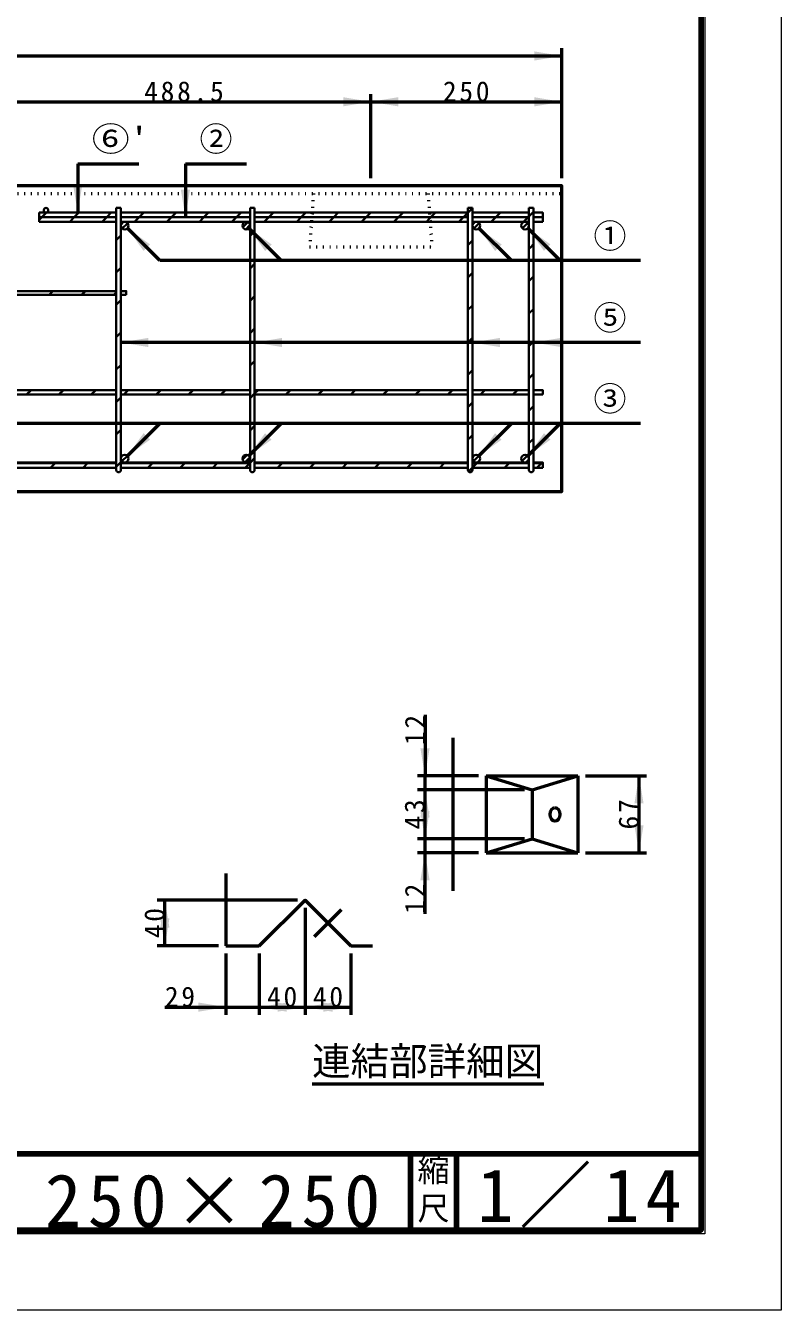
# Model space of a CAD drawing. Units: millimetres, scale not verified, with parts at other scales. Extents: x -2102 to 2102, y -1485 to 1485.
# Drawn here: x 1114 to 2102, y -1485 to 196 of the extents above; entities that cross this region are included whole.
import ezdxf
from ezdxf.enums import TextEntityAlignment as Align

# ---------------------------------------------------------------- set-up
doc = ezdxf.new("R2010")
doc.units = ezdxf.units.MM
doc.header["$LTSCALE"] = 5
doc.linetypes.add('DOTTED', pattern=[1.75, 0.25, -1.5])
doc.linetypes.add('LONG_DASHED_DOTTED', pattern=[15.25, 12, -1.5, 0.25, -1.5])
doc.layers.add('0-0_V-nasSTD', color=7, linetype='Continuous', lineweight=35)
doc.layers.add('0-1_0', color=7, linetype='Continuous', lineweight=50)
doc.styles.add('ＭＳ ゴシック', font='')
doc.styles.get('ＭＳ ゴシック').set_extended_font_data('MS Gothic')

msp = doc.modelspace()

# ---------------------------------------------------------------- linework, layer by layer
at = {"layer": '0-0_V-nasSTD', "lineweight": 50}
for p, q in [((1181.814, 15.89), (1181.814, -48.11)), ((1322.814, 15.89), (1402.814, 15.89)), ((1322.814, 15.89), (1322.814, -54.11)), ((1289.276, -111.072), (1246.849, -68.645)), ((1448.276, -111.072), (1405.849, -68.645)), ((1749.276, -111.072), (1706.849, -68.645)), ((1813.276, -111.072), (1770.849, -68.645)), ((1918.314, -111.072), (1289.276, -111.072)), ((1918.314, -218.174), (1238.314, -218.174)), ((1918.314, -324.148), (958.276, -324.148)), ((1289.276, -324.148), (1246.849, -366.574)), ((1448.276, -324.148), (1405.849, -366.574)), ((1749.276, -324.148), (1706.849, -366.574)), ((1813.276, -324.148), (1770.849, -366.574))]:
    msp.add_line(p, q, dxfattribs=at)
at = {"layer": '0-0_V-nasSTD', "linetype": 'DOTTED', "lineweight": 50}
msp.add_line((1076.814, -23.11), (1815.314, -23.11), dxfattribs=at)
at = {"layer": '0-0_V-nasSTD'}
for p, q in [((1131.314, -48.11), (1232.314, -48.11)), ((1134.964, -54.11), (1140.964, -48.11)), ((1177.391, -54.11), (1183.391, -48.11)), ((1219.817, -54.11), (1225.817, -48.11)), ((1232.314, -42.11), (1232.314, -385.11)), ((1232.314, -42.11), (1238.314, -42.11)), ((1238.314, -42.11), (1238.314, -385.11)), ((1238.314, -48.11), (1407.314, -48.11)), ((1262.243, -54.11), (1268.243, -48.11)), ((1304.67, -54.11), (1310.67, -48.11)), ((1347.096, -54.11), (1353.096, -48.11)), ((1389.523, -54.11), (1395.523, -48.11)), ((1407.314, -42.11), (1407.314, -385.11)), ((1407.314, -42.11), (1413.314, -42.11)), ((1413.314, -42.11), (1413.314, -385.11)), ((1413.314, -48.11), (1692.314, -48.11)), ((1431.949, -54.11), (1437.949, -48.11)), ((1474.375, -54.11), (1480.375, -48.11)), ((1522.802, -48.11), (1516.802, -54.11)), ((1559.228, -54.11), (1565.228, -48.11)), ((1601.655, -54.11), (1607.655, -48.11)), ((1644.081, -54.11), (1650.081, -48.11)), ((1686.507, -54.11), (1692.314, -48.304)), ((1692.314, -42.11), (1692.314, -385.11)), ((1692.314, -42.11), (1698.314, -42.11)), ((1698.314, -42.304), (1692.314, -48.304)), ((1698.314, -42.11), (1698.314, -385.11)), ((1698.314, -48.11), (1772.314, -48.11)), ((1728.934, -54.11), (1734.934, -48.11)), ((1772.314, -42.11), (1772.314, -385.11)), ((1772.314, -42.11), (1778.314, -42.11)), ((1778.314, -47.156), (1772.314, -53.156)), ((1778.314, -42.11), (1778.314, -385.11)), ((1131.314, -57.76), (1134.964, -54.11)), ((1232.314, -54.11), (1131.314, -54.11)), ((1131.314, -60.11), (1232.314, -60.11)), ((1171.391, -60.11), (1177.391, -54.11)), ((1213.817, -60.11), (1219.817, -54.11)), ((1238.314, -54.11), (1407.314, -54.11)), ((1238.314, -60.11), (1407.314, -60.11)), ((1241.896, -60.315), (1238.519, -63.692)), ((1247.252, -62.03), (1240.234, -69.049)), ((1256.243, -60.11), (1262.243, -54.11)), ((1298.67, -60.11), (1304.67, -54.11)), ((1341.096, -60.11), (1347.096, -54.11)), ((1383.523, -60.11), (1389.523, -54.11)), ((1404.317, -60.529), (1397.732, -67.113)), ((1401.83, -70.086), (1407.29, -64.626)), ((1413.314, -54.11), (1692.314, -54.11)), ((1413.314, -60.11), (1692.314, -60.11)), ((1425.949, -60.11), (1431.949, -54.11)), ((1468.375, -60.11), (1474.375, -54.11)), ((1516.802, -54.11), (1510.802, -60.11)), ((1553.228, -60.11), (1559.228, -54.11)), ((1595.655, -60.11), (1601.655, -54.11)), ((1638.081, -60.11), (1642.629, -55.562)), ((1642.629, -55.562), (1644.081, -54.11)), ((1680.507, -60.11), (1686.507, -54.11)), ((1698.314, -54.11), (1772.314, -54.11)), ((1698.314, -60.11), (1772.314, -60.11)), ((1701.295, -60.535), (1698.739, -63.091)), ((1700.025, -68.876), (1707.08, -61.821)), ((1722.934, -60.11), (1728.934, -54.11)), ((1764.479, -60.991), (1763.195, -62.275)), ((1763.837, -68.704), (1770.907, -61.634)), ((1765.36, -60.11), (1771.36, -54.11)), ((1771.36, -54.11), (1772.314, -53.156)), ((1778.314, -54.11), (1790.314, -54.11)), ((1778.314, -60.11), (1790.314, -60.11)), ((1790.314, -54.11), (1790.314, -60.11)), ((1238.314, -78.04), (1232.314, -84.04)), ((1413.314, -72.745), (1407.314, -78.745)), ((1692.314, -90.73), (1698.314, -84.73)), ((1774.696, -93.2), (1772.314, -95.583)), ((1774.696, -93.2), (1778.314, -89.583)), ((1413.314, -115.172), (1407.314, -121.172)), ((1238.314, -120.466), (1232.314, -126.466)), ((1698.314, -127.156), (1692.314, -133.156)), ((1778.314, -132.009), (1772.314, -138.009)), ((923.314, -150.924), (1232.314, -150.924)), ((1144.437, -155.924), (1149.437, -150.924)), ((1186.864, -155.924), (1191.864, -150.924)), ((923.314, -155.924), (1232.314, -155.924)), ((1229.29, -155.924), (1232.314, -152.901)), ((1238.314, -162.892), (1232.314, -168.892)), ((1238.314, -155.924), (1245.314, -155.924)), ((1413.314, -157.598), (1407.314, -163.598)), ((1698.314, -169.583), (1692.314, -175.583)), ((1778.314, -174.436), (1772.314, -180.436)), ((1413.314, -200.024), (1407.314, -206.024)), ((1238.314, -205.319), (1232.314, -211.319)), ((1698.314, -212.009), (1692.314, -218.009)), ((1778.314, -216.862), (1772.314, -222.862)), ((1238.314, -247.745), (1232.314, -253.745)), ((1413.314, -242.451), (1407.314, -248.451)), ((1698.314, -254.436), (1692.314, -260.436)), ((1778.314, -259.288), (1772.314, -265.288)), ((923.314, -280.424), (1232.314, -280.424)), ((1114.782, -286.424), (1120.782, -280.424)), ((1157.208, -286.424), (1163.208, -280.424)), ((1199.634, -286.424), (1205.634, -280.424)), ((1238.314, -280.424), (1407.314, -280.424)), ((1248.061, -280.424), (1242.061, -286.424)), ((1290.487, -280.424), (1284.487, -286.424)), ((1326.914, -286.424), (1332.914, -280.424)), ((1369.34, -286.424), (1375.34, -280.424)), ((1413.314, -284.877), (1407.314, -290.877)), ((1413.314, -284.877), (1417.766, -280.424)), ((1413.314, -280.424), (1692.314, -280.424)), ((1454.193, -286.424), (1460.193, -280.424)), ((1496.619, -286.424), (1502.619, -280.424)), ((1539.046, -286.424), (1545.046, -280.424)), ((1581.472, -286.424), (1587.472, -280.424)), ((1623.898, -286.424), (1629.898, -280.424)), ((1666.325, -286.424), (1672.325, -280.424)), ((1698.314, -280.424), (1772.314, -280.424)), ((1708.751, -286.424), (1714.751, -280.424)), ((1751.178, -286.424), (1757.178, -280.424)), ((923.314, -286.424), (1232.314, -286.424)), ((1238.314, -290.172), (1232.314, -296.172)), ((1238.314, -286.424), (1407.314, -286.424)), ((1413.314, -286.424), (1692.314, -286.424)), ((1698.314, -296.862), (1692.314, -302.862)), ((1698.314, -286.424), (1772.314, -286.424)), ((1778.314, -301.715), (1772.314, -307.715)), ((1778.314, -286.424), (1790.314, -286.424)), ((1238.314, -332.598), (1232.314, -338.598)), ((1407.314, -333.304), (1413.314, -327.304)), ((1694.402, -343.2), (1692.314, -345.288)), ((1694.402, -343.2), (1698.314, -339.288)), ((1778.314, -344.141), (1772.314, -350.141)), ((1246.806, -366.532), (1239.736, -373.602)), ((1403.618, -365.283), (1397.487, -371.415)), ((1401.03, -374.942), (1407.146, -368.826)), ((1413.314, -369.73), (1407.314, -375.73)), ((1699.553, -373.405), (1706.608, -366.349)), ((1763.389, -373.208), (1770.412, -366.185)), ((923.314, -375.11), (1232.314, -375.11)), ((1232.314, -376.11), (923.314, -376.11)), ((923.314, -382.11), (1232.314, -382.11)), ((1146.375, -382.11), (1152.375, -376.11)), ((1188.802, -382.11), (1194.802, -376.11)), ((1231.228, -382.11), (1232.314, -381.024)), ((1238.314, -375.024), (1232.314, -381.024)), ((1238.314, -375.11), (1407.314, -375.11)), ((1407.314, -376.11), (1238.314, -376.11)), ((1238.314, -382.11), (1407.314, -382.11)), ((1246.259, -374.151), (1247.354, -373.055)), ((1273.655, -382.11), (1279.655, -376.11)), ((1279.655, -376.11), (1280.655, -375.11)), ((1316.081, -382.11), (1322.081, -376.11)), ((1322.081, -376.11), (1323.081, -375.11)), ((1358.507, -382.11), (1364.507, -376.11)), ((1364.507, -376.11), (1365.507, -375.11)), ((1400.934, -382.11), (1406.934, -376.11)), ((1406.934, -376.11), (1407.314, -375.73)), ((1692.314, -375.11), (1413.314, -375.11)), ((1413.314, -376.11), (1692.314, -376.11)), ((1413.314, -382.11), (1692.314, -382.11)), ((1443.36, -382.11), (1449.36, -376.11)), ((1449.36, -376.11), (1450.36, -375.11)), ((1485.787, -382.11), (1491.787, -376.11)), ((1491.787, -376.11), (1492.787, -375.11)), ((1528.213, -382.11), (1534.213, -376.11)), ((1534.213, -376.11), (1535.213, -375.11)), ((1570.639, -382.11), (1576.639, -376.11)), ((1576.639, -376.11), (1577.639, -375.11)), ((1613.066, -382.11), (1619.066, -376.11)), ((1619.066, -376.11), (1620.066, -375.11)), ((1655.492, -382.11), (1661.492, -376.11)), ((1661.492, -376.11), (1662.492, -375.11)), ((1698.314, -375.11), (1772.314, -375.11)), ((1772.314, -376.11), (1698.314, -376.11)), ((1698.314, -382.11), (1772.314, -382.11)), ((1703.919, -376.11), (1704.919, -375.11)), ((1705.354, -374.675), (1707.878, -372.15)), ((1740.345, -382.11), (1746.345, -376.11)), ((1746.345, -376.11), (1747.345, -375.11)), ((1768.777, -374.891), (1772.095, -371.574)), ((1778.314, -376.11), (1790.314, -376.11)), ((1778.314, -382.11), (1790.314, -382.11)), ((1790.314, -377.11), (1790.314, -382.11))]:
    msp.add_line(p, q, dxfattribs=at)
at = {"layer": '0-0_V-nasSTD', "lineweight": 100}
for p, q in [((1617.5, -1280), (1617.5, -1380)), ((1677.5, -1280), (1677.5, -1380))]:
    msp.add_line(p, q, dxfattribs=at)
at = {"layer": '0-0_V-nasSTD', "lineweight": 18}
for points in [[(-2102.5, -1485), (-2102.5, 1485), (2102.5, 1485), (2102.5, -1485)], [(-2002.5, -1385), (-2002.5, 1385), (2002.5, 1385), (2002.5, -1385)]]:
    msp.add_lwpolyline(points, close=True, dxfattribs=at)
at = {"layer": '0-0_V-nasSTD', "lineweight": 100}
msp.add_lwpolyline([(-1997.5, 1380), (-1997.5, -1380), (1997.5, -1380), (1997.5, 1380)], close=True, dxfattribs=at)
at = {"layer": '0-0_V-nasSTD', "lineweight": 50}
msp.add_lwpolyline([(-184.686, -51.11), (-184.686, -413.11), (1815.314, -413.11), (1815.314, -13.11), (-176.686, -13.11)], dxfattribs=at)
at = {"layer": '0-0_V-nasSTD'}
for points in [[(1131.314, -48.11), (1131.314, -54.11), (1131.314, -60.11)], [(1778.314, -48.11), (1790.314, -48.11), (1790.314, -54.11)], [(1238.314, -150.924), (1245.314, -150.924), (1245.314, -155.924)], [(1778.314, -280.424), (1790.314, -280.424), (1790.314, -286.424)], [(1693.004, -387.024), (1698.314, -381.715), (1703.919, -376.11)], [(1778.314, -375.11), (1790.314, -375.11), (1790.314, -377.11)], [(1782.771, -382.11), (1788.771, -376.11), (1789.771, -375.11)]]:
    msp.add_lwpolyline(points, dxfattribs=at)
for centre, radius in [((1140.314, -45.11), 3), ((1243.314, -65.11), 5), ((1402.314, -65.11), 5), ((1703.314, -65.11), 5), ((1767.314, -65.11), 5), ((1243.314, -370.11), 5), ((1402.314, -370.11), 5), ((1703.314, -370.11), 5), ((1767.314, -370.11), 5)]:
    msp.add_circle(centre, radius, dxfattribs=at)
for centre in [(1235.314, -385.11), (1410.314, -385.11), (1695.314, -385.11), (1775.314, -385.11)]:
    msp.add_arc(centre, 3, 180, 0, dxfattribs=at)
for points in [[(1779.314, 150.89), (1779.314, 162.89), (1815.314, 156.89)], [(1529.314, 90.89), (1529.314, 102.89), (1565.314, 96.89)], [(1565.314, 96.89), (1601.314, 90.89), (1601.314, 102.89)], [(1779.314, 90.89), (1779.314, 102.89), (1815.314, 96.89)], [(1175.814, -12.11), (1181.814, -48.11), (1187.814, -12.11)], [(1316.814, -18.11), (1322.814, -54.11), (1328.814, -18.11)], [(1246.849, -68.645), (1268.062, -98.344), (1276.548, -89.859)], [(1405.849, -68.645), (1427.062, -98.344), (1435.548, -89.859)], [(1706.849, -68.645), (1728.062, -98.344), (1736.548, -89.859)], [(1770.849, -68.645), (1792.062, -98.344), (1800.548, -89.859)], [(1238.314, -218.174), (1274.314, -224.174), (1274.314, -212.174)], [(1413.314, -218.174), (1449.314, -224.174), (1449.314, -212.174)], [(1698.314, -218.174), (1734.314, -224.174), (1734.314, -212.174)], [(1778.314, -218.174), (1814.314, -224.174), (1814.314, -212.174)], [(1246.849, -366.574), (1268.062, -336.876), (1276.548, -345.361)], [(1405.849, -366.574), (1427.062, -336.876), (1435.548, -345.361)], [(1706.849, -366.574), (1728.062, -336.876), (1736.548, -345.361)], [(1770.849, -366.574), (1792.062, -336.876), (1800.548, -345.361)], [(1630.303, -749.549), (1636.303, -785.549), (1642.303, -749.549)], [(1910.303, -821.549), (1916.303, -785.549), (1922.303, -821.549)], [(1630.303, -839.549), (1636.303, -803.549), (1642.303, -839.549)], [(1630.303, -832.049), (1636.303, -868.049), (1642.303, -832.049)], [(1910.303, -850.049), (1916.303, -886.049), (1922.303, -850.049)], [(1630.303, -922.049), (1636.303, -886.049), (1642.303, -922.049)], [(1289.884, -984.122), (1295.884, -948.122), (1301.884, -984.122)], [(1289.884, -972.122), (1295.884, -1008.122), (1301.884, -972.122)], [(1339.884, -1094.122), (1339.884, -1082.122), (1375.884, -1088.122)], [(1419.384, -1088.122), (1455.384, -1094.122), (1455.384, -1082.122)], [(1443.384, -1094.122), (1443.384, -1082.122), (1479.384, -1088.122)], [(1479.384, -1088.122), (1515.384, -1094.122), (1515.384, -1082.122)], [(1503.384, -1094.122), (1503.384, -1082.122), (1539.384, -1088.122)]]:
    msp.add_solid(points, dxfattribs=at)
at = {"layer": '0-1_0'}
for p, q in [((-184.686, 156.89), (1815.314, 156.89)), ((1815.314, -3.11), (1815.314, 166.89)), ((1565.314, -3.11), (1565.314, 106.89)), ((1181.814, 15.89), (1261.814, 15.89)), ((1636.303, -705.549), (1636.303, -785.549)), ((1672.803, -735.799), (1672.803, -935.799)), ((1706.303, -785.549), (1626.303, -785.549)), ((1636.303, -803.549), (1636.303, -785.549)), ((1716.303, -785.549), (1716.303, -886.049)), ((1716.303, -785.549), (1836.303, -785.549)), ((1836.303, -785.549), (1836.303, -886.049)), ((1846.303, -785.549), (1926.303, -785.549)), ((1916.303, -886.049), (1916.303, -785.549)), ((1766.303, -803.549), (1626.303, -803.549)), ((1636.303, -868.049), (1636.303, -803.549)), ((1776.303, -803.549), (1776.303, -868.049)), ((1766.303, -868.049), (1626.303, -868.049)), ((1636.303, -886.049), (1636.303, -868.049)), ((1706.303, -886.049), (1626.303, -886.049)), ((1636.303, -966.049), (1636.303, -886.049)), ((1716.303, -886.049), (1836.303, -886.049)), ((1846.303, -886.049), (1926.303, -886.049)), ((1375.884, -913.122), (1375.884, -1008.122)), ((1469.384, -948.122), (1285.884, -948.122)), ((1295.884, -1008.122), (1295.884, -948.122)), ((1479.384, -958.122), (1479.384, -1098.122)), ((1365.884, -1008.122), (1285.884, -1008.122)), ((1375.884, -1008.122), (1419.384, -1008.122)), ((1539.384, -1008.122), (1567.384, -1008.122)), ((1375.884, -1018.122), (1375.884, -1098.122)), ((1419.384, -1018.122), (1419.384, -1098.122)), ((1539.384, -1018.122), (1539.384, -1098.122)), ((1295.884, -1088.122), (1375.884, -1088.122)), ((1375.884, -1088.122), (1419.384, -1088.122)), ((1488.546, -1188.365), (1791.954, -1188.365))]:
    msp.add_line(p, q, dxfattribs=at)
at = {"layer": '0-1_0', "linetype": 'DOTTED'}
for p, q in [((1490.314, -23.11), (1485.314, -93.11)), ((1640.314, -23.11), (1645.314, -93.11)), ((1485.314, -93.11), (1645.314, -93.11))]:
    msp.add_line(p, q, dxfattribs=at)
at = {"layer": '0-1_0', "linetype": 'LONG_DASHED_DOTTED'}
msp.add_line((1491.706, -995.799), (1527.062, -960.444), dxfattribs=at)
at = {"layer": '0-1_0', "lineweight": 100}
msp.add_line((-1997.5, -1280), (1997.5, -1280), dxfattribs=at)
at = {"layer": '0-1_0'}
for points in [[(1076.814, 96.89), (1565.314, 96.89), (1815.314, 96.89)], [(1716.303, -785.549), (1776.303, -803.549), (1836.303, -785.549)], [(1716.303, -886.049), (1776.303, -868.049), (1836.303, -886.049)], [(1419.384, -1008.122), (1479.384, -948.122), (1539.384, -1008.122)], [(1419.384, -1088.122), (1479.384, -1088.122), (1539.384, -1088.122)]]:
    msp.add_lwpolyline(points, dxfattribs=at)
msp.add_ellipse((1806.303, -835.799), major_axis=(0, 9), ratio=0.707107, dxfattribs=at)

# ---------------------------------------------------------------- texts
at = {"layer": '0-0_V-nasSTD', "style": 'ＭＳ ゴシック', "width": 1.15}
msp.add_text("⑥'", height=31.67, dxfattribs=at).set_placement((1200.214, 22.89), align=Align.BOTTOM_LEFT)
at = {"layer": '0-0_V-nasSTD', "style": 'ＭＳ ゴシック'}
for s, height, p in [('②', 31.67, (1341.214, 22.89)), ('①', 31.67, (1856.714, -104.072)), ('⑤', 31.67, (1856.714, -211.174)), ('③', 31.67, (1856.714, -317.148)), ('連結部詳細図', 36.95, (1488.546, -1188.365)), ('縮', 30.79, (1626.482, -1326.001)), ('尺', 30.79, (1626.476, -1375.99))]:
    msp.add_text(s, height=height, dxfattribs=at).set_placement(p, align=Align.BOTTOM_LEFT)
at = {"layer": '0-0_V-nasSTD', "attachment_point": 7, "style": 'ＭＳ ゴシック'}
for s, insert, char_height in [('\\T1.2;488.5', (1268.864, 96.89), 26.39), ('\\T1.2;250', (1659.714, 96.89), 26.39), ('\\T1.2;29', (1295.884, -1088.122), 26.39), ('\\T1.2;40', (1429.584, -1088.122), 26.39), ('\\T1.2;40', (1489.584, -1088.122), 26.39), ('\\T1.16;1／14', (1704.533, -1377.418), 69.65), ('\\T1.18;250×250', (1139.081, -1377.492), 69.65)]:
    msp.add_mtext(s, dxfattribs=dict(at, insert=insert, char_height=char_height))
at = {"layer": '0-0_V-nasSTD', "char_height": 26.39, "attachment_point": 7, "rotation": 90, "style": 'ＭＳ ゴシック'}
for s, insert in [('\\T1.2;12', (1636.303, -745.149)), ('\\T1.2;43', (1636.303, -855.599)), ('\\T1.2;67', (1916.303, -855.599)), ('\\T1.2;12', (1636.303, -966.049)), ('\\T1.2;40', (1295.884, -997.922))]:
    msp.add_mtext(s, dxfattribs=dict(at, insert=insert))

doc.saveas('drawing.dxf')
